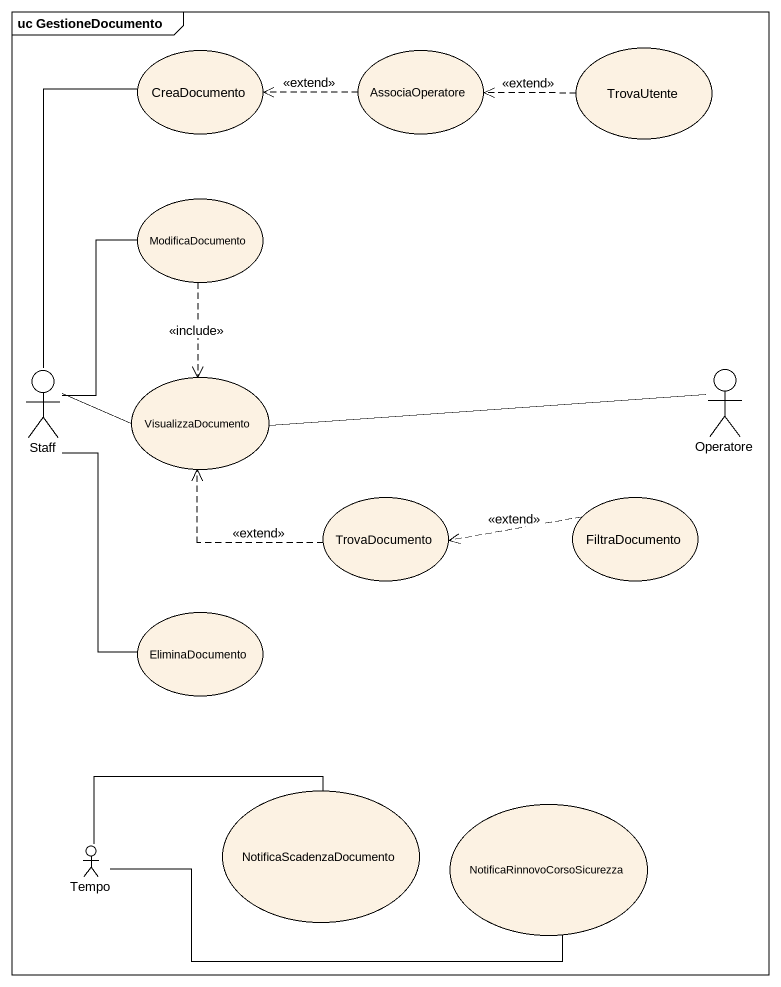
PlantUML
@startuml
mainframe uc GestioneDocumento
usecase CreaDocumento
usecase AssociaOperatore
usecase TrovaUtente
usecase ModificaDocumento
actor Staff
usecase VisualizzaDocumento
actor Operatore
usecase TrovaDocumento
usecase FiltraDocumento
usecase EliminaDocumento
usecase NotificaScadenzaDocumento
actor Tempo
usecase "NotificaRinnovoCorsoSicurezza" as NotificaRinnovoCorsoSicurezz
AssociaOperatore .left.> CreaDocumento : <<extend>>
TrovaUtente .left.> AssociaOperatore : <<extend>>
ModificaDocumento ..> VisualizzaDocumento : <<include>>
Staff -up- CreaDocumento
Staff -up- ModificaDocumento
Staff -right- VisualizzaDocumento
Staff -- EliminaDocumento
Operatore -left- VisualizzaDocumento
TrovaDocumento .up.> VisualizzaDocumento : <<extend>>
FiltraDocumento .left.> TrovaDocumento : <<extend>>
Tempo -right- NotificaScadenzaDocumento
Tempo -right- NotificaRinnovoCorsoSicurezz
@enduml
